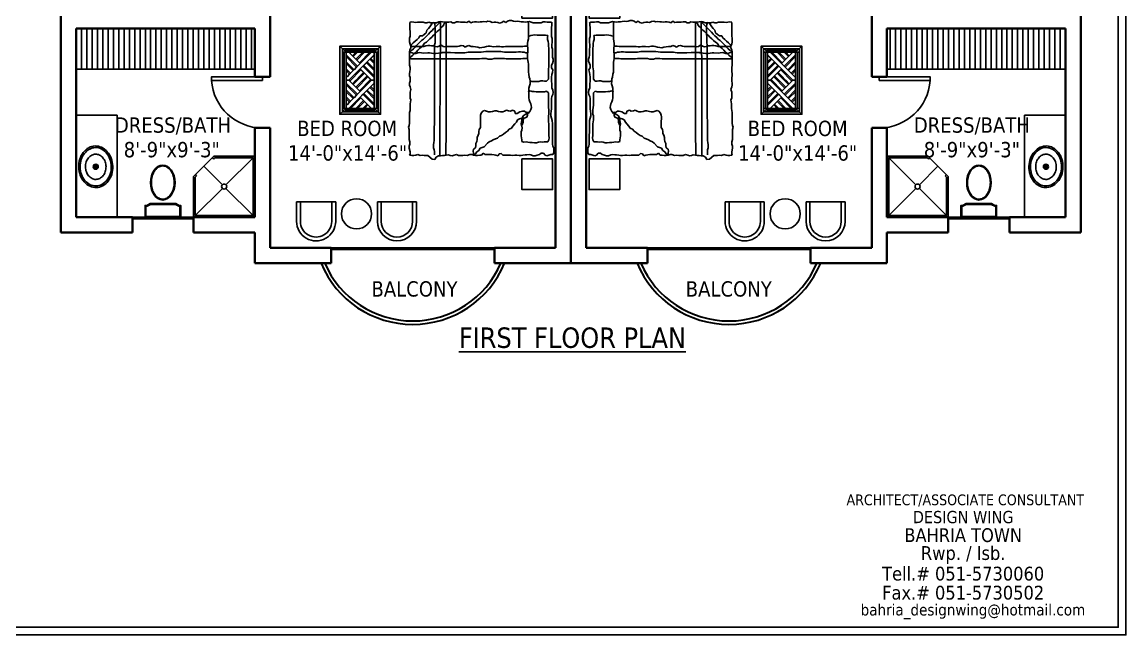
# Model space of a CAD drawing. Header units: inches. Extents: x -33 to 2609, y 38 to 945.
# Drawn here: x 1960 to 2609, y 38 to 398 of the extents above; entities that cross this region are included whole.
import ezdxf
from ezdxf.enums import TextEntityAlignment as Align

# ---------------------------------------------------------------- set-up
doc = ezdxf.new("R2010")
doc.units = ezdxf.units.IN
doc.header["$MEASUREMENT"] = 0
for name, color, linetype in [('D WIND', 12, 'Continuous'), ('FIXTU', 135, 'Continuous'), ('FURN', 11, 'Continuous'), ('FURN 2', 40, 'Continuous'), ('TEXT', 6, 'Continuous')]:
    doc.layers.add(name, color=color, linetype=linetype)
doc.layers.add('WALL 1', color=5, linetype='Continuous', lineweight=40)
doc.layers.add('WALL 2', color=200, linetype='Continuous', lineweight=30)
doc.styles.get("Standard").update_dxf_attribs({"font": 'TAHOMA.TTF'})

# ---------------------------------------------------------------- blocks, each defined once
blk = doc.blocks.new('TUB 1')
blk.add_lwpolyline([(0, 0), (36, 0), (36, 24), (24, 36), (0, 36)], close=True)
for points in [[(24.34, 34.24), (23.59, 35), (1, 35), (1, 1), (35, 1), (35, 23.59), (34.24, 24.34)], [(1, 35), (16.94, 19.06)], [(24.34, 34.24), (25.05, 34.95)], [(19.06, 19.06), (30, 30)], [(34.24, 24.34), (34.95, 25.05)], [(1, 1), (16.94, 16.94)], [(19.06, 16.94), (35, 1)]]:
    blk.add_lwpolyline(points)
blk.add_circle((18, 18), 1.5)
blk = doc.blocks.new('D-30')
at = {"layer": 'D WIND'}
blk.add_lwpolyline([(0, 0), (2, 0), (2, 30), (0, 30)], close=True, dxfattribs=at)
blk.add_arc((0, 0), 30, 0, 86.17745, dxfattribs=at)
blk = doc.blocks.new('WC')
for points in [[(-8, -7.5), (-7, -9.5), (-7, -10.5), (0, -10.5), (0, 10.5), (-7, 10.5), (-7, 9.5), (-8, 7.5)], [(-7.5, -7.38), (-6.5, -9.38), (-6.5, -10), (-0.5, -10), (-0.5, 10), (-6.5, 10), (-6.5, 9.38), (-7.5, 7.38)]]:
    blk.add_lwpolyline(points, close=True)
blk.add_ellipse((-20.4, -0.11), major_axis=(10.27, 0), ratio=0.702515)
blk.add_open_spline([(-10.63, -0.11), (-10.63, 0.48), (-10.74, 1.07), (-11.26, 2.39), (-11.76, 3.12), (-13.09, 4.41), (-13.93, 4.99), (-15.86, 5.89), (-16.95, 6.23), (-19.23, 6.61), (-20.42, 6.66), (-22.75, 6.46), (-23.89, 6.22), (-25.96, 5.47), (-26.9, 4.97), (-28.45, 3.78), (-29.06, 3.09), (-29.9, 1.64), (-30.13, 0.87), (-30.2, -0.67), (-30.04, -1.44), (-29.34, -2.92), (-28.79, -3.63), (-27.35, -4.88), (-26.47, -5.42), (-24.47, -6.26), (-23.36, -6.56), (-21.05, -6.86), (-19.86, -6.86), (-17.55, -6.58), (-16.43, -6.29), (-14.42, -5.47), (-13.53, -4.94), (-12.07, -3.7), (-11.51, -3), (-10.8, -1.56), (-10.63, -0.83), (-10.63, -0.11)], degree=3, knots=[0, 0, 0, 0, 0.271398, 0.271398, 0.626197, 0.626197, 0.980997, 0.980997, 1.335796, 1.335796, 1.690595, 1.690595, 2.045394, 2.045394, 2.400193, 2.400193, 2.754992, 2.754992, 3.109792, 3.109792, 3.464591, 3.464591, 3.81939, 3.81939, 4.174189, 4.174189, 4.528988, 4.528988, 4.883787, 4.883787, 5.238587, 5.238587, 5.593386, 5.593386, 5.948185, 5.948185, 6.283185, 6.283185, 6.283185, 6.283185])
blk = doc.blocks.new('WC7')
at = {"xscale": -1, "rotation": 270}
blk.add_blockref('WC', (-0.25, -0.5), dxfattribs=at)
blk = doc.blocks.new('A$C214E517B')
at = {"color": 241}
blk.add_blockref('WC7', (8.52, 28.25), dxfattribs=at)
blk = doc.blocks.new('QBED')
at = {"layer": 'FURN'}
for p, q in [((81.1, 84.41), (82.2, 84.68)), ((82.2, 84.68), (83.45, 84.41)), ((20.45, 83.99), (20.17, 82.74)), ((20.17, 82.74), (20.45, 81.64)), ((20.45, 81.64), (20.59, 80.53)), ((20.59, 80.53), (20.45, 79.42)), ((20.45, 79.42), (20.45, 76.1)), ((20.59, 83.99), (24.46, 83.99)), ((24.46, 83.99), (25.99, 83.85)), ((25.99, 83.85), (28.62, 83.85)), ((28.38, 76.6), (28.51, 78.02)), ((28.51, 78.02), (29.54, 78.68)), ((28.62, 83.85), (29.73, 84.13)), ((29.54, 78.68), (30.51, 79.75)), ((29.73, 84.13), (31.94, 84.13)), ((30.51, 79.75), (31.67, 80.82)), ((32.25, 78.11), (31.18, 77.04)), ((31.67, 80.82), (32.6, 81.93)), ((31.94, 84.13), (33.33, 83.85)), ((33.14, 79.13), (32.25, 78.11)), ((32.6, 81.93), (33.54, 82.95)), ((34.16, 79.97), (33.14, 79.13)), ((33.33, 83.85), (34.43, 83.44)), ((33.54, 82.95), (34.25, 83.48)), ((35.18, 80.77), (34.16, 79.97)), ((34.43, 83.44), (35.54, 83.44)), ((34.76, 83.55), (34.63, 82.48)), ((34.63, 82.48), (34.63, 75.82)), ((35, 77.13), (35.98, 78.19)), ((36.11, 81.88), (35.18, 80.77)), ((35.54, 83.44), (36.65, 83.99)), ((35.98, 78.19), (36.83, 79.22)), ((37.09, 82.9), (36.11, 81.88)), ((36.65, 83.99), (37.9, 84.13)), ((36.83, 79.22), (37.89, 80.11)), ((38.03, 83.97), (37.09, 82.9)), ((37.89, 80.11), (38.74, 81.17)), ((37.9, 84.13), (45.79, 84.13)), ((38.23, 83.68), (38.49, 82.62)), ((38.49, 79.28), (38.23, 78.22)), ((38.23, 78.22), (38.49, 77.15)), ((38.49, 82.62), (38.89, 81.55)), ((38.89, 80.48), (38.49, 79.28)), ((38.74, 81.17), (39.76, 82.28)), ((38.89, 81.55), (38.89, 80.48)), ((39.76, 82.28), (40.74, 83.3)), ((40.74, 83.3), (41.67, 84.06)), ((41.96, 83.28), (41.83, 83.82)), ((41.96, 43.03), (41.96, 83.28)), ((45.79, 84.13), (47.03, 83.85)), ((47.03, 83.85), (48.28, 83.85)), ((48.28, 83.85), (49.39, 83.99)), ((49.39, 83.99), (50.77, 84.13)), ((50.77, 84.13), (51.88, 84.13)), ((51.88, 84.13), (52.99, 83.85)), ((52.99, 83.85), (55.2, 83.85)), ((55.2, 83.85), (56.31, 84.13)), ((56.31, 84.13), (57.42, 84.13)), ((57.42, 84.13), (58.53, 83.85)), ((58.53, 83.85), (60.05, 83.44)), ((60.05, 83.44), (61.57, 83.85)), ((61.57, 83.85), (65.03, 83.85)), ((65.03, 83.85), (66.14, 83.44)), ((66.14, 83.44), (67.25, 83.58)), ((67.25, 83.58), (68.36, 83.71)), ((68.36, 83.71), (71.26, 83.71)), ((71.26, 83.71), (72.37, 83.85)), ((72.37, 83.85), (73.62, 84.13)), ((73.62, 84.13), (79.71, 84.13)), ((79.71, 84.13), (81.1, 84.41)), ((83.45, 84.41), (84.56, 84.41)), ((84.56, 84.41), (85.66, 84.27)), ((85.66, 84.27), (86.77, 84.27)), ((86.77, 84.27), (87.88, 84.41)), ((87.88, 84.41), (89.4, 84.27)), ((89.4, 84.27), (90.79, 83.99)), ((90.79, 83.99), (92.17, 83.99)), ((92.17, 83.99), (93.42, 84.41)), ((93.42, 84.41), (94.53, 84.41)), ((94.53, 84.41), (96.74, 83.85)), ((96.74, 83.85), (97.99, 83.85)), ((97.99, 83.85), (98.54, 84.13)), ((98.54, 80.53), (98.26, 79.28)), ((98.26, 79.28), (98.82, 77.9)), ((98.54, 84.13), (98.82, 82.74)), ((98.82, 81.64), (98.54, 80.53)), ((98.82, 82.74), (98.82, 81.64)), ((20.45, 76.1), (20.86, 74.99)), ((20.73, 73.89), (20.45, 72.78)), ((20.45, 72.78), (20.73, 71.67)), ((20.86, 74.99), (20.73, 73.89)), ((20.73, 71.67), (20.73, 68.21)), ((21, 70.78), (22.07, 71.49)), ((22.07, 71.49), (23.09, 72.15)), ((23.09, 72.15), (24.11, 73)), ((24.11, 73), (25.18, 73.97)), ((25.18, 73.97), (26.74, 74.42)), ((26.38, 71.93), (25.4, 70.91)), ((27.49, 72.95), (26.38, 71.93)), ((26.74, 74.42), (27.76, 75.53)), ((28.47, 73.97), (27.49, 72.95)), ((27.76, 75.53), (28.38, 76.6)), ((29.4, 75.04), (28.47, 73.97)), ((29.14, 71.09), (30.25, 72.11)), ((30.43, 75.97), (29.4, 75.04)), ((30.25, 72.11), (31.18, 73.17)), ((31.18, 77.04), (30.43, 75.97)), ((31.18, 73.17), (32.16, 74.24)), ((32.16, 74.24), (32.78, 75.26)), ((32.78, 75.26), (33.94, 76.06)), ((33.94, 76.06), (35, 77.13)), ((34.36, 74.62), (34.23, 73.29)), ((34.23, 73.29), (34.23, 72.22)), ((34.23, 72.22), (34.36, 71.15)), ((34.63, 75.82), (34.36, 74.62)), ((38.63, 75.82), (38.36, 73.42)), ((38.36, 73.42), (38.36, 72.35)), ((38.36, 72.35), (38.63, 71.29)), ((38.49, 77.15), (38.63, 75.82)), ((98.82, 77.9), (98.68, 76.79)), ((98.68, 76.79), (98.82, 75.55)), ((98.82, 75.55), (98.82, 73.33)), ((98.82, 73.33), (101.03, 70.84)), ((20.31, 66.97), (20.03, 65.86)), ((20.03, 65.86), (20.17, 64.75)), ((20.73, 68.21), (20.31, 66.97)), ((20.47, 65.93), (20.51, 66.38)), ((20.51, 66.07), (20.47, 65.93)), ((21.36, 67.13), (20.51, 66.07)), ((20.63, 65.96), (37.43, 65.96)), ((20.65, 69.71), (21, 70.78)), ((20.76, 69.55), (21.83, 69.29)), ((22.38, 68.07), (21.36, 67.13)), ((21.83, 69.29), (23.03, 69.02)), ((23.36, 69.09), (22.38, 68.07)), ((23.03, 69.02), (27.56, 69.02)), ((23.14, 64.91), (24.2, 65.84)), ((24.34, 70.11), (23.36, 69.09)), ((24.2, 65.84), (25.05, 66.87)), ((25.4, 70.91), (24.34, 70.11)), ((25.05, 66.87), (25.94, 67.93)), ((25.94, 67.93), (27, 69)), ((27, 69), (28.07, 70.11)), ((27.56, 69.02), (28.89, 69.15)), ((28.07, 70.11), (29.14, 71.09)), ((28.89, 69.15), (32.63, 69.15)), ((32.63, 69.15), (33.83, 69.42)), ((34.49, 66.75), (33.69, 65.69)), ((33.69, 65.69), (34.63, 64.36)), ((33.83, 69.42), (76.63, 69.42)), ((34.36, 71.15), (34.36, 70.09)), ((34.36, 70.09), (34.63, 69.02)), ((34.89, 67.82), (34.49, 66.75)), ((34.63, 69.02), (34.89, 67.82)), ((37.43, 65.96), (39.43, 66.09)), ((38.23, 65.16), (38.23, 59.96)), ((38.63, 67.15), (38.36, 66.09)), ((38.36, 66.09), (38.36, 65.02)), ((38.63, 71.29), (38.76, 69.95)), ((38.76, 68.62), (38.63, 67.15)), ((38.76, 69.95), (38.76, 68.62)), ((39.43, 66.09), (40.49, 66.22)), ((40.49, 66.22), (98.49, 66.35)), ((76.63, 69.42), (78.23, 69.55)), ((78.23, 69.55), (80.36, 69.55)), ((80.36, 69.55), (82.23, 69.69)), ((82.23, 69.69), (89.96, 69.69)), ((89.96, 69.69), (91.16, 69.82)), ((91.16, 69.82), (92.49, 69.95)), ((92.49, 69.95), (94.23, 69.95)), ((94.23, 69.95), (95.43, 69.69)), ((95.43, 69.69), (96.49, 69.55)), ((96.49, 69.55), (98.36, 69.55)), ((98.96, 66), (98.82, 64.75)), ((99.79, 68.49), (98.96, 67.1)), ((98.96, 67.1), (98.96, 66)), ((101.17, 69.32), (99.79, 68.49)), ((101.03, 70.84), (101.17, 69.32)), ((20.17, 64.75), (20.45, 63.37)), ((20.45, 61.01), (20.17, 59.91)), ((20.17, 59.91), (20.73, 58.8)), ((89.16, 62.62), (20.36, 62.62)), ((20.45, 63.37), (20.45, 61.01)), ((20.51, 62.6), (21, 63.8)), ((20.73, 58.8), (20.73, 57.69)), ((21, 63.8), (22.03, 63.89)), ((22.03, 63.89), (23.14, 64.91)), ((34.63, 64.36), (34.89, 63.29)), ((34.76, 61.96), (34.63, 60.89)), ((34.63, 60.89), (34.63, 55.96)), ((34.89, 63.29), (34.76, 61.96)), ((38.23, 59.96), (38.49, 57.56)), ((93.29, 62.76), (89.16, 62.62)), ((98.49, 62.76), (93.29, 62.76)), ((98.54, 62.54), (98.4, 61.29)), ((98.4, 61.29), (98.82, 60.18)), ((98.82, 63.64), (98.54, 62.54)), ((98.96, 59.08), (98.68, 57.97)), ((98.82, 64.75), (98.82, 63.64)), ((98.82, 60.18), (98.96, 59.08)), ((20.73, 57.69), (20.31, 56.59)), ((20.31, 56.59), (20.31, 55.34)), ((20.31, 55.34), (20.45, 54.23)), ((20.45, 54.23), (20.45, 51.46)), ((34.49, 54.89), (34.23, 53.83)), ((34.23, 53.83), (34.36, 52.49)), ((34.36, 52.49), (35.03, 51.43)), ((34.63, 55.96), (34.49, 54.89)), ((38.49, 57.56), (38.49, 51.69)), ((98.68, 57.97), (98.26, 56.59)), ((98.26, 56.59), (98.82, 55.34)), ((98.82, 52.85), (98.54, 51.6)), ((98.82, 55.34), (98.82, 52.85)), ((20.59, 50.36), (19.76, 49.25)), ((19.76, 49.25), (20.73, 48.14)), ((20.45, 47.04), (20.17, 45.93)), ((20.17, 45.93), (20.17, 44.82)), ((20.45, 51.46), (20.59, 50.36)), ((20.73, 48.14), (20.45, 47.04)), ((34.49, 50.36), (34.09, 49.29)), ((34.09, 49.29), (34.76, 47.96)), ((35.03, 51.43), (34.49, 50.36)), ((34.76, 47.96), (34.76, 46.63)), ((34.76, 46.63), (34.89, 45.3)), ((38.09, 45.96), (37.96, 44.63)), ((38.23, 50.63), (38.09, 49.56)), ((38.09, 49.56), (38.09, 45.96)), ((38.49, 51.69), (38.23, 50.63)), ((94.25, 45.37), (95.08, 46.48)), ((95.08, 46.48), (96.33, 46.76)), ((96.33, 46.76), (97.43, 46.48)), ((97.43, 46.48), (98.54, 46.62)), ((98.54, 46.62), (97.85, 45.37)), ((98.82, 50.22), (98.13, 48.7)), ((98.13, 48.7), (98.13, 47.59)), ((98.13, 47.59), (98.54, 46.48)), ((98.54, 51.6), (98.82, 50.22)), ((98.54, 46.48), (98.82, 45.24)), ((20.17, 39.15), (19.9, 38.04)), ((20.17, 41.5), (20.03, 40.39)), ((20.03, 40.39), (20.17, 39.15)), ((20.17, 44.82), (20.45, 43.71)), ((20.31, 42.61), (20.17, 41.5)), ((20.45, 43.71), (20.31, 42.61)), ((35.03, 40.23), (34.63, 38.9)), ((34.89, 45.3), (35.16, 43.96)), ((35.29, 41.56), (35.03, 40.23)), ((35.16, 43.96), (35.43, 42.76)), ((35.43, 42.76), (35.29, 41.56)), ((37.83, 40.63), (37.69, 39.3)), ((37.69, 39.3), (37.69, 30.5)), ((37.96, 41.96), (37.83, 40.63)), ((37.96, 44.63), (37.96, 41.96)), ((41.83, 41.56), (41.96, 43.03)), ((41.83, 39.03), (41.83, 41.56)), ((42.09, 37.83), (41.83, 39.03)), ((72.37, 39.98), (72.79, 41.08)), ((72.79, 38.87), (72.37, 39.98)), ((72.79, 41.08), (73.9, 41.91)), ((73.9, 41.91), (75, 42.33)), ((75, 42.33), (76.11, 42.47)), ((76.11, 42.47), (77.22, 42.47)), ((77.22, 42.47), (78.6, 42.33)), ((78.6, 42.33), (82.34, 42.33)), ((82.34, 42.33), (83.59, 43.16)), ((83.59, 43.16), (84.7, 43.44)), ((84.7, 43.44), (85.8, 43.44)), ((85.8, 43.44), (86.91, 43.85)), ((86.91, 43.85), (88.3, 44.27)), ((88.3, 44.27), (89.4, 44.27)), ((89.4, 44.27), (90.51, 44.54)), ((90.51, 44.54), (91.76, 45.1)), ((93.7, 40.25), (91.48, 38.32)), ((91.76, 45.1), (92.86, 45.1)), ((92.86, 45.1), (94.25, 45.37)), ((94.11, 41.36), (93.7, 40.25)), ((94.53, 42.61), (94.11, 41.36)), ((95.91, 43.3), (94.53, 42.61)), ((96.74, 44.54), (95.91, 43.3)), ((97.85, 45.37), (96.74, 44.54)), ((98.54, 41.78), (97.43, 40.81)), ((97.43, 40.81), (98.13, 39.56)), ((98.13, 39.56), (98.26, 38.32)), ((98.68, 42.88), (98.54, 41.78)), ((98.82, 44.13), (98.68, 42.88)), ((98.82, 45.24), (98.82, 44.13)), ((19.9, 38.04), (20.03, 36.65)), ((20.03, 36.65), (20.59, 35.55)), ((20.59, 35.55), (20.45, 34.44)), ((20.45, 34.44), (20.45, 33.33)), ((20.45, 33.33), (20.59, 32.23)), ((34.63, 38.9), (34.49, 37.83)), ((34.49, 37.83), (34.49, 36.77)), ((34.49, 36.77), (34.63, 35.7)), ((34.63, 35.7), (34.89, 34.63)), ((34.76, 33.17), (34.63, 32.1)), ((34.89, 34.63), (34.76, 33.17)), ((41.69, 34.37), (42.09, 35.7)), ((41.69, 29.57), (41.69, 34.37)), ((42.09, 35.7), (42.09, 37.83)), ((72.51, 34.02), (72.93, 35.41)), ((72.51, 32.92), (72.51, 34.02)), ((72.93, 31.81), (72.51, 32.92)), ((73.2, 37.62), (72.79, 38.87)), ((72.93, 35.41), (73.2, 36.52)), ((73.2, 36.52), (73.2, 37.62)), ((88.99, 33.61), (88.57, 32.36)), ((89.68, 34.86), (88.99, 33.61)), ((90.23, 35.96), (89.68, 34.86)), ((90.79, 37.21), (90.23, 35.96)), ((91.48, 38.32), (90.79, 37.21)), ((98.26, 38.32), (98.26, 35.69)), ((98.26, 35.69), (98.4, 34.44)), ((98.4, 34.44), (98.54, 33.33)), ((98.54, 33.33), (98.96, 32.09)), ((19.9, 26.41), (19.34, 25.3)), ((20.59, 29.87), (19.9, 28.77)), ((19.9, 28.77), (20.59, 27.52)), ((20.59, 27.52), (19.9, 26.41)), ((20.59, 32.23), (21, 31.12)), ((21, 31.12), (20.59, 29.87)), ((34.63, 32.1), (34.76, 31.03)), ((34.76, 27.7), (34.63, 26.5)), ((34.63, 26.5), (34.63, 17.57)), ((34.76, 31.03), (34.89, 29.97)), ((34.89, 28.9), (34.76, 27.7)), ((34.89, 29.97), (34.89, 28.9)), ((37.69, 30.5), (37.83, 29.44)), ((37.83, 29.44), (37.96, 28.37)), ((37.96, 28.37), (37.96, 27.3)), ((37.96, 27.3), (38.09, 26.1)), ((38.09, 26.1), (38.09, 23.44)), ((41.83, 28.37), (41.69, 29.57)), ((41.96, 27.3), (41.83, 28.37)), ((41.96, 18.64), (41.96, 27.3)), ((72.23, 27.1), (72.65, 28.21)), ((72.51, 26), (72.23, 27.1)), ((72.65, 24.75), (72.51, 26)), ((72.65, 28.21), (73.06, 29.32)), ((73.06, 30.56), (72.93, 31.81)), ((73.06, 29.32), (73.06, 30.56)), ((84.56, 26.55), (83.31, 25.44)), ((85.25, 27.66), (84.56, 26.55)), ((86.22, 28.9), (85.25, 27.66)), ((87.05, 30.01), (86.22, 28.9)), ((87.46, 31.26), (87.05, 30.01)), ((88.57, 32.36), (87.46, 31.26)), ((97.85, 31.39), (97.71, 30.29)), ((97.71, 30.29), (98.54, 29.18)), ((98.96, 32.09), (97.85, 31.39)), ((98.54, 29.18), (98.54, 24.75)), ((19.34, 25.3), (19.48, 24.2)), ((19.48, 24.2), (19.9, 22.95)), ((19.9, 22.95), (20.03, 21.71)), ((20.03, 21.71), (19.9, 20.6)), ((19.9, 20.6), (20.03, 19.49)), ((20.03, 19.49), (20.17, 18.38)), ((37.96, 21.31), (37.83, 20.11)), ((37.83, 20.11), (37.83, 18.91)), ((38.09, 23.44), (37.96, 22.37)), ((37.96, 22.37), (37.96, 21.31)), ((72.23, 23.64), (72.65, 24.75)), ((72.65, 22.26), (72.23, 23.64)), ((74.03, 21.98), (72.65, 22.26)), ((73.2, 19.21), (74.17, 20.88)), ((74.17, 20.88), (74.03, 21.98)), ((77.91, 20.6), (77.22, 19.35)), ((79.16, 21.29), (77.91, 20.6)), ((80.26, 22.26), (79.16, 21.29)), ((81.65, 23.37), (80.26, 22.26)), ((82.76, 24.2), (81.65, 23.37)), ((83.31, 25.44), (82.76, 24.2)), ((98.54, 24.75), (98.82, 23.51)), ((98.68, 22.26), (98.54, 21.01)), ((98.54, 21.01), (98.82, 19.63)), ((98.82, 23.51), (98.68, 22.26)), ((98.82, 19.63), (98.82, 18.52)), ((20.31, 14.92), (20.03, 13.82)), ((20.03, 13.82), (20.45, 12.57)), ((20.17, 18.38), (20.17, 17.14)), ((20.17, 17.14), (20.45, 16.03)), ((20.45, 16.03), (20.31, 14.92)), ((20.31, 14.37), (21.42, 14.23)), ((21.42, 14.23), (30.28, 14.23)), ((28.62, 13.82), (28.2, 14.37)), ((28.34, 12.71), (28.62, 13.82)), ((30.28, 14.23), (31.66, 14.51)), ((31.66, 14.51), (32.91, 14.79)), ((32.91, 14.79), (34.43, 14.65)), ((34.43, 14.65), (35.54, 14.51)), ((34.63, 17.57), (34.49, 16.51)), ((34.49, 16.51), (34.49, 14.37)), ((34.49, 14.37), (34.49, 14.64)), ((35.54, 14.51), (38.03, 14.51)), ((37.83, 18.91), (37.96, 17.84)), ((37.96, 17.84), (38.09, 16.77)), ((38.03, 14.51), (39.28, 14.65)), ((38.09, 16.77), (38.36, 15.71)), ((38.36, 15.71), (38.36, 14.64)), ((39.28, 14.65), (41.77, 14.65)), ((41.69, 17.57), (41.96, 18.64)), ((41.69, 15.17), (41.69, 17.57)), ((41.77, 14.65), (42.88, 14.51)), ((42.88, 14.51), (43.99, 14.37)), ((43.99, 14.37), (45.1, 14.23)), ((45.1, 14.23), (49.8, 14.23)), ((49.8, 14.23), (51.05, 13.96)), ((51.05, 13.96), (52.71, 13.68)), ((52.71, 13.68), (53.82, 13.4)), ((53.82, 13.4), (55.2, 13.26)), ((54.93, 13.4), (55.34, 12.16)), ((55.2, 13.26), (56.73, 13.12)), ((56.73, 13.12), (57.83, 13.54)), ((57.83, 13.54), (59.22, 13.96)), ((59.22, 13.96), (64.9, 13.96)), ((60.88, 13.12), (61.43, 14.23)), ((61.16, 12.02), (60.88, 13.12)), ((61.43, 14.23), (61.16, 14.09)), ((64.9, 13.96), (66.14, 13.68)), ((66.14, 13.68), (67.25, 13.4)), ((67.25, 13.4), (68.36, 12.71)), ((71.68, 12.71), (72.93, 13.4)), ((72.65, 17.69), (73.2, 19.21)), ((72.65, 16.58), (72.65, 17.69)), ((73.62, 15.48), (72.65, 16.58)), ((72.93, 13.4), (74.03, 14.37)), ((74.17, 15.06), (73.06, 14.65)), ((73.06, 14.65), (75, 14.65)), ((74.03, 14.37), (73.62, 15.48)), ((74.73, 16.17), (74.17, 15.06)), ((75.56, 17.28), (74.73, 16.17)), ((75, 14.65), (76.25, 15.2)), ((76.94, 17.83), (75.56, 17.28)), ((76.25, 15.2), (76.94, 16.72)), ((76.66, 16.72), (77.91, 17.28)), ((76.94, 16.72), (76.66, 16.72)), ((76.8, 18.11), (78.05, 18.11)), ((76.94, 18.11), (76.8, 17.83)), ((77.22, 19.35), (76.94, 18.11)), ((78.6, 17.97), (77.91, 18.11)), ((77.91, 17.28), (79.16, 17.28)), ((78.05, 18.11), (79.16, 18.25)), ((79.71, 17.97), (78.6, 17.97)), ((79.16, 18.25), (80.26, 18.38)), ((79.16, 17.28), (80.82, 17.83)), ((80.82, 17.83), (79.71, 17.97)), ((80.26, 18.38), (81.51, 18.11)), ((81.51, 18.11), (82.62, 17.97)), ((82.62, 17.97), (83.86, 18.11)), ((83.86, 18.11), (84.97, 18.38)), ((84.97, 18.38), (87.33, 18.38)), ((87.33, 18.38), (88.43, 18.25)), ((88.43, 18.25), (89.54, 18.11)), ((89.54, 18.11), (90.65, 18.11)), ((90.65, 18.11), (90.93, 16.86)), ((90.93, 16.86), (90.79, 15.62)), ((90.79, 15.62), (91.06, 14.51)), ((91.06, 14.51), (91.2, 13.4)), ((91.2, 13.4), (91.2, 12.02)), ((98.4, 15.06), (98.13, 13.82)), ((98.13, 13.82), (98.4, 12.71)), ((98.54, 17.42), (98.4, 16.17)), ((98.4, 16.17), (98.4, 15.06)), ((98.82, 18.52), (98.54, 17.42)), ((20.73, 6.62), (20.17, 5.51)), ((20.45, 12.57), (20.73, 11.33)), ((20.73, 11.33), (20.73, 6.62)), ((27.93, 10.49), (28.06, 11.6)), ((28.06, 9.11), (27.93, 10.49)), ((28.06, 11.6), (28.34, 12.71)), ((28.06, 4.13), (28.06, 9.11)), ((55.34, 8), (54.93, 6.9)), ((54.93, 6.9), (54.93, 5.79)), ((55.34, 12.16), (55.34, 8)), ((61.16, 10.91), (61.16, 12.02)), ((61.3, 9.66), (61.16, 10.91)), ((61.43, 8.42), (61.3, 9.66)), ((61.43, 5.79), (61.43, 8.42)), ((68.36, 12.71), (69.46, 12.57)), ((69.46, 12.57), (70.57, 12.29)), ((70.57, 12.29), (71.68, 12.71)), ((91.06, 8.28), (90.79, 7.17)), ((90.79, 7.17), (91.06, 6.07)), ((91.34, 9.39), (91.06, 8.28)), ((91.2, 12.02), (91.34, 10.63)), ((91.34, 10.63), (91.34, 9.39)), ((98.26, 7.73), (97.43, 6.62)), ((97.43, 6.62), (97.43, 5.37)), ((98.68, 9.11), (98.26, 7.73)), ((98.4, 12.71), (98.96, 11.46)), ((98.96, 10.22), (98.68, 9.11)), ((98.96, 11.46), (98.96, 10.22)), ((20.17, 5.51), (20.17, 4.4)), ((20.17, 4.4), (20.45, 3.16)), ((20.45, 3.16), (20.45, 0.94)), ((20.45, 0.94), (21, -0.02)), ((22.25, 0.39), (20.73, 0.39)), ((23.5, 0.53), (22.25, 0.39)), ((26.13, 0.53), (23.5, 0.53)), ((27.37, 0.67), (26.13, 0.53)), ((28.76, 0.53), (27.37, 0.67)), ((28.2, 2.74), (28.06, 4.13)), ((29.31, 2.88), (28.2, 2.74)), ((30, 0.25), (28.76, 0.53)), ((30.56, 2.88), (29.31, 2.88)), ((32.22, 0.25), (30, 0.25)), ((31.8, 2.61), (30.56, 2.88)), ((32.91, 2.33), (31.8, 2.61)), ((33.74, 0.39), (32.22, 0.25)), ((34.3, 2.33), (32.91, 2.33)), ((35.13, 0.39), (33.74, 0.39)), ((35.82, 2.19), (34.3, 2.33)), ((36.37, 0.11), (35.13, 0.39)), ((46.62, 2.19), (35.82, 2.19)), ((39.83, 0.11), (36.37, 0.11)), ((40.94, -0.02), (39.83, 0.11)), ((44.68, 0.11), (43.3, -0.3)), ((45.79, 0.53), (44.68, 0.11)), ((47.31, 0.53), (45.79, 0.53)), ((47.86, 2.33), (46.62, 2.19)), ((48.42, -0.16), (47.31, 0.53)), ((49.11, 2.47), (47.86, 2.33)), ((49.94, 0.11), (48.42, -0.16)), ((53.96, 2.47), (49.11, 2.47)), ((51.19, 0.39), (49.94, 0.11)), ((52.71, 0.67), (51.19, 0.39)), ((53.96, 0.53), (52.71, 0.67)), ((55.2, 3.57), (53.96, 2.47)), ((55.06, 0.53), (53.96, 0.53)), ((54.93, 5.79), (55.06, 4.68)), ((55.06, 4.68), (55.2, 3.57)), ((56.59, 0.39), (55.06, 0.53)), ((59.08, 0.39), (56.59, 0.39)), ((60.46, -0.16), (59.08, 0.39)), ((61.02, 3.57), (61.3, 4.68)), ((61.99, 2.47), (61.02, 3.57)), ((61.3, 4.68), (61.43, 5.79)), ((69.19, 2.47), (61.99, 2.47)), ((64.06, 0.39), (62.96, -0.16)), ((65.31, 0.67), (64.06, 0.39)), ((71.26, 0.67), (65.31, 0.67)), ((70.57, 2.33), (69.19, 2.47)), ((71.96, 2.19), (70.57, 2.33)), ((72.93, 0.81), (71.26, 0.67)), ((74.45, 2.19), (71.96, 2.19)), ((74.17, 0.94), (72.93, 0.81)), ((75.42, 0.94), (74.17, 0.94)), ((75.56, 2.47), (74.45, 2.19)), ((76.94, 0.53), (75.42, 0.94)), ((77.91, 2.47), (75.56, 2.47)), ((78.19, 0.25), (76.94, 0.53)), ((79.02, 2.33), (77.91, 2.47)), ((80.26, 0.11), (78.19, 0.25)), ((80.26, 2.19), (79.02, 2.33)), ((87.05, 2.19), (80.26, 2.19)), ((85.39, 0.11), (80.26, 0.11)), ((86.5, -0.02), (85.39, 0.11)), ((88.43, 2.05), (87.05, 2.19)), ((89.54, 2.19), (88.43, 2.05)), ((90.79, 2.74), (89.54, 2.19)), ((91.06, 6.07), (90.79, 4.96)), ((90.79, 4.96), (90.79, 2.74)), ((97.43, 5.37), (98.68, 4.4)), ((98.54, 2.19), (98.26, 1.08)), ((98.26, 1.08), (98.26, -0.16)), ((98.96, 3.3), (98.54, 2.19)), ((98.68, 4.4), (98.96, 3.3)), ((42.19, -0.3), (40.94, -0.02)), ((43.3, -0.3), (42.19, -0.3)), ((61.85, -0.44), (60.46, -0.16)), ((62.96, -0.16), (61.85, -0.44)), ((92.17, -0.02), (86.5, -0.02)), ((93.28, -0.16), (92.17, -0.02)), ((94.53, -0.72), (93.28, -0.16)), ((97.16, -0.72), (94.53, -0.72)), ((98.26, -0.16), (97.16, -0.72))]:
    blk.add_line(p, q, dxfattribs=at)
for points in [[(18, 18), (18, 0), (0, 0), (0, 18)], [(100.82, 18), (100.82, 0), (118.82, 0), (118.82, 18)]]:
    blk.add_lwpolyline(points, close=True, dxfattribs=at)
blk = doc.blocks.new('CHAIR3')
at = {"color": 0}
for p, q in [((15, 15), (0, 15)), ((0, 15), (0, -15)), ((15, 12), (0, 12)), ((0, -12), (15, -12)), ((0, -15), (15, -15))]:
    blk.add_line(p, q, dxfattribs=at)
for radius in [15, 12]:
    blk.add_arc((15, 0), radius, 270, 90, dxfattribs=at)
blk = doc.blocks.new('TABLE-1')
at = {"layer": 'FURN'}
for p, q in [((25.73, 7.86), (-14.27, 7.86)), ((-14.27, 7.86), (-14.27, -16.14)), ((25.73, -16.14), (25.73, 7.86)), ((-12.77, 6.36, -15.5), (-12.77, 4.36, -15.5)), ((-10.77, 6.36, -15.5), (-12.77, 6.36, -15.5)), ((-12.77, 4.36, -15.5), (-10.77, 4.36, -15.5)), ((-12.77, -12.64, -2), (-12.77, 4.36, -2)), ((-12.77, 4.36, -2), (-11.77, 4.36, -2)), ((-11.77, 4.36, -2), (-11.77, -12.64, -2)), ((-10.77, 4.36, -15.5), (-10.77, 6.36, -15.5)), ((22.23, 6.36, -2), (-10.77, 6.36, -2)), ((-10.77, 6.36, -2), (-10.77, 5.36, -2)), ((-10.77, 5.36, -2), (22.23, 5.36, -2)), ((4.13, 4.11, 1), (-10.77, -10.8, 1)), ((-10.77, -12.39, 1), (-10.77, 4.11, 1)), ((-10.77, 4.11, 1), (22.23, 4.11, 1)), ((-10.77, 2.52, 1), (-10.77, 4.11, 1)), ((-10.77, 4.11, 1), (-9.18, 4.11, 1)), ((-4.12, -4.14, 1), (-10.77, 2.52, 1)), ((-10.28, 1.99, 1), (-10.77, 1.51, 1)), ((-10.77, -1.59, 1), (-8.73, 0.44, 1)), ((-8.73, 0.44, 1), (-10.28, 1.99, 1)), ((-9.18, 4.11, 1), (-2.52, -2.55, 1)), ((-9.18, -12.39, 1), (5.73, 2.52, 1)), ((-8.19, 4.11, 1), (-2.06, -2.06, 1)), ((-0.51, -0.51, 1), (-5.08, 4.11, 1)), ((-4.08, 4.11, 1), (0, 0, 1)), ((1.55, 1.55, 1), (-0.97, 4.11, 1)), ((6.2, 2, 1), (-0.44, -4.61, 1)), ((0, 0, 1), (1.55, 1.55, 1)), ((0.03, 4.11, 1), (2.06, 2.06, 1)), ((1.11, -6.16, 1), (7.76, 0.41, 1)), ((2.06, 2.06, 1), (3.61, 3.61, 1)), ((3.61, 3.61, 1), (3.13, 4.11, 1)), ((5.73, 4.11, 1), (4.13, 4.11, 1)), ((20.63, 4.11, 1), (5.73, -10.8, 1)), ((5.73, 2.52, 1), (5.73, 4.11, 1)), ((5.73, 2.52, 1), (5.73, 4.11, 1)), ((5.73, 4.11, 1), (7.32, 4.11, 1)), ((12.38, -4.14, 1), (5.73, 2.52, 1)), ((7.76, 0.41, 1), (6.2, 2, 1)), ((7.32, 4.11, 1), (13.98, -2.55, 1)), ((7.32, -12.39, 1), (22.23, 2.52, 1)), ((8.31, 4.11, 1), (14.44, -2.06, 1)), ((15.99, -0.51, 1), (11.42, 4.11, 1)), ((12.42, 4.11, 1), (16.5, 0, 1)), ((18.05, 1.55, 1), (15.53, 4.11, 1)), ((22.23, 1.52, 1), (16.06, -4.61, 1)), ((16.5, 0, 1), (18.05, 1.55, 1)), ((16.53, 4.11, 1), (18.56, 2.06, 1)), ((18.56, 2.06, 1), (20.11, 3.61, 1)), ((20.11, 3.61, 1), (19.63, 4.11, 1)), ((22.23, 4.11, 1), (20.63, 4.11, 1)), ((22.23, 4.36, -15.5), (22.23, 6.36, -15.5)), ((22.23, 6.36, -15.5), (24.23, 6.36, -15.5)), ((22.23, 5.36, -2), (22.23, 6.36, -2)), ((24.23, 4.36, -15.5), (22.23, 4.36, -15.5)), ((22.23, 4.11, 1), (22.23, -12.39, 1)), ((22.23, 2.52, 1), (22.23, 4.11, 1)), ((23.23, 4.36, -2), (23.23, -12.64, -2)), ((24.23, 4.36, -2), (23.23, 4.36, -2)), ((24.23, 6.36, -15.5), (24.23, 4.36, -15.5)), ((24.23, -12.64, -2), (24.23, 4.36, -2)), ((-8.22, -0.07, 1), (-10.77, -2.59, 1)), ((-10.77, -5.7, 1), (-6.67, -1.62, 1)), ((-6.16, -2.13, 1), (-10.77, -6.69, 1)), ((-10.77, -9.81, 1), (-4.61, -3.68, 1)), ((-6.67, -1.62, 1), (-8.22, -0.07, 1)), ((-4.61, -3.68, 1), (-6.16, -2.13, 1)), ((-2.96, -6.24, 1), (-4.54, -7.79, 1)), ((3.13, -12.39, 1), (-2.96, -6.24, 1)), ((4.13, -12.39, 1), (-2.52, -5.73, 1)), ((-2.06, -2.06, 1), (-0.51, -0.51, 1)), ((-0.93, -4.14, 1), (5.73, -10.8, 1)), ((-0.44, -4.61, 1), (1.11, -6.16, 1)), ((8.27, -0.06, 1), (1.62, -6.67, 1)), ((3.17, -8.22, 1), (9.82, -1.65, 1)), ((10.33, -2.12, 1), (3.68, -8.73, 1)), ((5.23, -10.28, 1), (11.88, -3.71, 1)), ((9.82, -1.65, 1), (8.27, -0.06, 1)), ((11.88, -3.71, 1), (10.33, -2.12, 1)), ((13.54, -6.24, 1), (11.96, -7.79, 1)), ((19.63, -12.39, 1), (13.54, -6.24, 1)), ((20.63, -12.39, 1), (13.98, -5.73, 1)), ((14.44, -2.06, 1), (15.99, -0.51, 1)), ((15.57, -4.14, 1), (22.23, -10.8, 1)), ((16.06, -4.61, 1), (17.61, -6.16, 1)), ((17.61, -6.16, 1), (22.23, -1.59, 1)), ((22.23, -2.59, 1), (18.12, -6.67, 1)), ((19.67, -8.22, 1), (22.23, -5.69, 1)), ((-12.77, -14.64, -15.5), (-12.77, -12.64, -15.5)), ((-12.77, -12.64, -15.5), (-10.77, -12.64, -15.5)), ((-11.77, -12.64, -2), (-12.77, -12.64, -2)), ((-10.77, -10.8, 1), (-10.77, -12.39, 1)), ((22.23, -12.39, 1), (-10.77, -12.39, 1)), ((-10.77, -12.39, 1), (-9.18, -12.39, 1)), ((-10.77, -12.64, -15.5), (-10.77, -14.64, -15.5)), ((-7.08, -10.36, 1), (-8.67, -11.91, 1)), ((-8.67, -11.91, 1), (-8.19, -12.39, 1)), ((-5.08, -12.39, 1), (-7.08, -10.36, 1)), ((-5.02, -8.3, 1), (-6.61, -9.85, 1)), ((-6.61, -9.85, 1), (-4.08, -12.39, 1)), ((-0.97, -12.39, 1), (-5.02, -8.3, 1)), ((-4.54, -7.79, 1), (0.03, -12.39, 1)), ((1.62, -6.67, 1), (3.17, -8.22, 1)), ((5.73, -6.7, 1), (3.68, -8.73, 1)), ((3.68, -8.73, 1), (5.23, -10.28, 1)), ((3.68, -8.73, 1), (5.23, -10.28, 1)), ((5.73, -12.39, 1), (4.13, -12.39, 1)), ((5.23, -10.28, 1), (5.73, -9.79, 1)), ((5.73, -10.8, 1), (5.73, -12.39, 1)), ((5.73, -10.8, 1), (5.73, -12.39, 1)), ((5.73, -12.39, 1), (7.32, -12.39, 1)), ((11.48, -8.3, 1), (9.89, -9.85, 1)), ((9.89, -9.85, 1), (12.42, -12.39, 1)), ((15.53, -12.39, 1), (11.48, -8.3, 1)), ((11.96, -7.79, 1), (16.53, -12.39, 1)), ((18.12, -6.67, 1), (19.67, -8.22, 1)), ((22.23, -6.7, 1), (20.18, -8.73, 1)), ((20.18, -8.73, 1), (21.73, -10.28, 1)), ((22.23, -12.39, 1), (20.63, -12.39, 1)), ((21.73, -10.28, 1), (22.23, -9.79, 1)), ((22.23, -10.8, 1), (22.23, -12.39, 1)), ((24.23, -12.64, -15.5), (22.23, -12.64, -15.5)), ((22.23, -12.64, -15.5), (22.23, -14.64, -15.5)), ((23.23, -12.64, -2), (24.23, -12.64, -2)), ((24.23, -14.64, -15.5), (24.23, -12.64, -15.5)), ((-14.27, -16.14), (25.73, -16.14)), ((-10.77, -14.64, -15.5), (-12.77, -14.64, -15.5)), ((-10.77, -13.64, -2), (22.23, -13.64, -2)), ((-10.77, -14.64, -2), (-10.77, -13.64, -2)), ((22.23, -14.64, -2), (-10.77, -14.64, -2)), ((22.23, -13.64, -2), (22.23, -14.64, -2)), ((22.23, -14.64, -15.5), (24.23, -14.64, -15.5))]:
    blk.add_line(p, q, dxfattribs=at)
for points in [[(25.73, 7.86, 1), (-14.27, 7.86, 1), (-10.77, 4.11, 1), (22.23, 4.11, 1)], [(25.73, 7.86, 1), (25.73, 7.86), (-14.27, 7.86), (-14.27, 7.86, 1)], [(-10.77, 4.11, 1), (-14.27, 7.86, 1), (-14.27, -16.14, 1), (-10.77, -12.39, 1)], [(-14.27, 7.86, 1), (-14.27, 7.86), (-14.27, -16.14), (-14.27, -16.14, 1)], [(22.23, 4.11, 1), (25.73, 7.86, 1), (25.73, -16.14, 1), (22.23, -12.39, 1)], [(25.73, -16.14, 1), (25.73, -16.14), (25.73, 7.86), (25.73, 7.86, 1)], [(-10.77, 4.11, 1), (-10.77, 4.11), (-10.77, -12.39), (-10.77, -12.39, 1)], [(-10.77, 1.51, 1), (-10.28, 1.99, 1), (-8.73, 0.44, 1), (-10.77, -1.59, 1)], [(-10.28, 1.99, 1), (-10.77, 1.51, 1), (-10.77, 1.51), (-10.28, 1.99)], [(-8.73, 0.44, 1), (-10.77, -1.59, 1), (-10.77, -1.59), (-8.73, 0.44)], [(-0.51, -0.51, 1), (-5.08, 4.11, 1), (-8.19, 4.11, 1), (-2.06, -2.06, 1)], [(1.55, 1.55, 1), (-0.97, 4.11, 1), (-4.08, 4.11, 1), (0, 0, 1)], [(7.76, 0.41, 1), (1.11, -6.16, 1), (-0.44, -4.61, 1), (6.2, 2, 1)], [(3.13, 4.11, 1), (3.61, 3.61, 1), (2.06, 2.06, 1), (0.03, 4.11, 1)], [(15.99, -0.51, 1), (11.42, 4.11, 1), (8.31, 4.11, 1), (14.44, -2.06, 1)], [(18.05, 1.55, 1), (15.53, 4.11, 1), (12.42, 4.11, 1), (16.5, 0, 1)], [(22.23, -1.59, 1), (17.61, -6.16, 1), (16.06, -4.61, 1), (22.23, 1.52, 1)], [(19.63, 4.11, 1), (20.11, 3.61, 1), (18.56, 2.06, 1), (16.53, 4.11, 1)], [(-8.22, -0.07, 1), (-10.77, -2.59, 1), (-10.77, -2.59), (-8.22, -0.07)], [(-10.77, -2.59, 1), (-8.22, -0.07, 1), (-6.67, -1.62, 1), (-10.77, -5.7, 1)], [(-6.16, -2.13, 1), (-10.77, -6.69, 1), (-10.77, -6.69), (-6.16, -2.13)], [(-10.77, -6.69, 1), (-6.16, -2.13, 1), (-4.61, -3.68, 1), (-10.77, -9.81, 1)], [(-4.61, -3.68), (-10.77, -9.81), (-10.77, -9.81, 1), (-4.61, -3.68, 1)], [(-10.77, -10.8), (-4.12, -4.14), (-4.12, -4.14, 1), (-10.77, -10.8, 1)], [(3.13, -12.39, 1), (-2.96, -6.24, 1), (-4.54, -7.79, 1), (0.03, -12.39, 1)], [(9.82, -1.65, 1), (3.17, -8.22, 1), (1.62, -6.67, 1), (8.27, -0.06, 1)], [(11.88, -3.71, 1), (5.23, -10.28, 1), (3.68, -8.73, 1), (10.33, -2.12, 1)], [(19.63, -12.39, 1), (13.54, -6.24, 1), (11.96, -7.79, 1), (16.53, -12.39, 1)], [(22.23, -5.69, 1), (19.67, -8.22, 1), (18.12, -6.67, 1), (22.23, -2.59, 1)], [(22.23, -12.39, 1), (-10.77, -12.39, 1), (-14.27, -16.14, 1), (25.73, -16.14, 1)], [(-5.08, -12.39, 1), (-7.08, -10.36, 1), (-8.67, -11.91, 1), (-8.19, -12.39, 1)], [(-0.97, -12.39, 1), (-5.02, -8.3, 1), (-6.61, -9.85, 1), (-4.08, -12.39, 1)], [(11.42, -12.39, 1), (9.42, -10.36, 1), (7.83, -11.91, 1), (8.31, -12.39, 1)], [(15.53, -12.39, 1), (11.48, -8.3, 1), (9.89, -9.85, 1), (12.42, -12.39, 1)], [(22.23, -9.79, 1), (21.73, -10.28, 1), (20.18, -8.73, 1), (22.23, -6.7, 1)], [(-14.27, -16.14, 1), (-14.27, -16.14), (25.73, -16.14), (25.73, -16.14, 1)]]:
    blk.add_3dface(points, dxfattribs=at)
for points, invisible_edges in [([(-9.18, 4.11, 1), (-10.77, 2.52, 1), (-4.12, -4.14, 1), (-2.52, -2.55, 1)], 1), ([(5.73, 2.52, 1), (4.13, 4.11, 1), (-10.77, -10.8, 1), (-9.18, -12.39, 1)], 5), ([(-9.18, 4.11, 1), (-10.77, 2.52, 1), (-10.77, 4.11, 1)], 1), ([(5.73, 2.52, 1), (4.13, 4.11, 1), (5.73, 4.11, 1)], 1), ([(22.23, 2.52, 1), (20.63, 4.11, 1), (5.73, -10.8, 1), (7.32, -12.39, 1)], 5), ([(7.32, 4.11, 1), (5.73, 2.52, 1), (12.38, -4.14, 1), (13.98, -2.55, 1)], 1), ([(7.32, 4.11, 1), (5.73, 2.52, 1), (5.73, 4.11, 1)], 1), ([(22.23, 2.52, 1), (20.63, 4.11, 1), (22.23, 4.11, 1)], 1), ([(5.73, -10.8, 1), (4.13, -12.39, 1), (-2.52, -5.73, 1), (-0.93, -4.14, 1)], 1), ([(22.23, -10.8, 1), (20.63, -12.39, 1), (13.98, -5.73, 1), (15.57, -4.14, 1)], 1), ([(-9.18, -12.39, 1), (-10.77, -10.8, 1), (-10.77, -12.39, 1)], 1), ([(4.13, -12.39, 1), (5.73, -10.8, 1), (5.73, -12.39, 1)], 1), ([(7.32, -12.39, 1), (5.73, -10.8, 1), (5.73, -12.39, 1)], 1), ([(20.63, -12.39, 1), (22.23, -10.8, 1), (22.23, -12.39, 1)], 1)]:
    blk.add_3dface(points, dxfattribs=dict(at, invisible_edges=invisible_edges))
blk = doc.blocks.new('Sink - Oval top')
for p, q in [((-1, 0), (1, 0)), ((0, 1), (0, -1))]:
    blk.add_line(p, q)
at = {"linetype": 'Continuous'}
for points in [[(-12.23, 0.39, 0.117634), (-11.46, -3.36, 0.104469), (-8.88, -6.8, 0.090016), (-5.08, -9.07, 0.08192), (-0.32, -10.02, 0.08192), (4.49, -9.38, 0.090016), (8.42, -7.36, 0.104469), (11.22, -4.09, 0.117634), (12.23, -0.39, 0.117634), (11.46, 3.36, 0.104469), (8.88, 6.8, 0.090016), (5.08, 9.07, 0.08192), (0.32, 10.02, 0.08192), (-4.49, 9.38, 0.090016), (-8.42, 7.36, 0.104469), (-11.22, 4.09, 0.117634)], [(-11.29, 0.16, 0.118622), (-10.52, -3.25, 0.104678), (-8.07, -6.36, 0.089562), (-4.54, -8.37, 0.081185), (-0.13, -9.15, 0.081185), (4.3, -8.49, 0.089562), (7.89, -6.58, 0.104678), (10.42, -3.55, 0.118622), (11.29, -0.16, 0.118622), (10.52, 3.25, 0.104678), (8.07, 6.36, 0.089562), (4.54, 8.37, 0.081185), (0.13, 9.15, 0.081185), (-4.3, 8.49, 0.089562), (-7.89, 6.58, 0.104678), (-10.42, 3.55, 0.118622)], [(-7.42, 0.08, 0.118283), (-6.91, -2.17, 0.104607), (-5.29, -4.21, 0.089718), (-2.97, -5.53, 0.081436), (-0.07, -6.04, 0.081436), (2.84, -5.59, 0.089718), (5.2, -4.33, 0.104607), (6.86, -2.32, 0.118283), (7.42, -0.08, 0.118283), (6.91, 2.17, 0.104607), (5.29, 4.21, 0.089718), (2.97, 5.53, 0.081436), (0.07, 6.04, 0.081436), (-2.84, 5.59, 0.089718), (-5.2, 4.33, 0.104607), (-6.86, 2.32, 0.118283)]]:
    blk.add_lwpolyline(points, format="xyb", close=True, dxfattribs=at)
for radius in [1.5, 1]:
    blk.add_circle((0, 0), radius)

msp = doc.modelspace()

# ---------------------------------------------------------------- hatches: boundary and pattern name
at = {"layer": 'FURN 2'}
h = msp.add_hatch(dxfattribs=at)
h.set_pattern_fill('LINE', color=256, scale=25, angle=90, style=0)
h.set_pattern_definition([(90, (3954.322, 82.2752), (3.125, 2e-16), [])])
h.paths.add_polyline_path([(1991.8114, 394.5812), (1991.8114, 370.5812), (2096.8114, 370.5812), (2096.8114, 394.5812)])
h = msp.add_hatch(dxfattribs=at)
h.set_pattern_fill('LINE', color=256, scale=25, angle=90, style=0)
h.set_pattern_definition([(90, (611.3007, 82.2752), (-3.125, 2e-16), [])])
h.paths.add_polyline_path([(2468.8114, 394.5812), (2468.8114, 370.5812), (2573.8114, 370.5812), (2573.8114, 394.5812)])

# ---------------------------------------------------------------- linework, layer by layer
at = {"layer": 'D WIND'}
for p, q in [((2060.8114, 283.5812), (2024.8114, 283.5812)), ((2060.8114, 282.5812), (2024.8114, 282.5812)), ((2504.8114, 283.5812), (2540.8114, 283.5812)), ((2504.8114, 282.5812), (2540.8114, 282.5812)), ((2237.8114, 265.5812), (2141.8114, 265.5812)), ((2237.8114, 264.5812), (2141.8114, 264.5812)), ((2327.8114, 265.5812), (2423.8114, 265.5812)), ((2327.8114, 264.5812), (2423.8114, 264.5812))]:
    msp.add_line(p, q, dxfattribs=at)
at = {"layer": 'Defpoints'}
for points in [[(1270.2049, 945.2021), (1270.2049, 38.0021), (2609.4049, 38.0021), (2609.4049, 945.2021)], [(1274.7049, 940.7021), (1274.7049, 42.5021), (2604.9049, 42.5021), (2604.9049, 940.7021)]]:
    msp.add_lwpolyline(points, close=True, dxfattribs=at)
at = {"layer": 'FIXTU'}
for p, q in [((2015.8114, 343.5812), (1991.8114, 343.5812)), ((2015.8114, 283.5812), (2015.8114, 343.5812)), ((2549.8114, 283.5812), (2549.8114, 343.5812)), ((2549.8114, 343.5812), (2573.8114, 343.5812))]:
    msp.add_line(p, q, dxfattribs=at)
at = {"layer": 'FURN'}
for centre in [(2156.7103, 285.589), (2408.9124, 285.589)]:
    msp.add_circle(centre, 8.8664, dxfattribs=at)
at = {"layer": 'FURN 2'}
for p, q in [((1991.8114, 370.5812), (2096.8114, 370.5812)), ((2573.8114, 370.5812), (2468.8114, 370.5812))]:
    msp.add_line(p, q, dxfattribs=at)
at = {"layer": 'WALL 1'}
for p, q in [((1982.8114, 274.5812), (1982.8114, 709.5812)), ((2582.8114, 274.5812), (2582.8114, 709.5812)), ((2282.8114, 510.8264), (2282.8114, 256.5812)), ((2282.8114, 510.8264), (2282.8114, 256.5812)), ((2105.8114, 439.5812), (2105.8114, 366.0812)), ((2273.8114, 439.5812), (2273.8114, 265.5812)), ((2291.8114, 439.5812), (2291.8114, 265.5812)), ((2459.8114, 439.5812), (2459.8114, 366.0812)), ((1991.8114, 394.5812), (2096.8114, 394.5812)), ((1991.8114, 283.5812), (1991.8114, 394.5812)), ((2096.8114, 394.5812), (2096.8114, 366.0812)), ((2573.8114, 394.5812), (2468.8114, 394.5812)), ((2468.8114, 394.5812), (2468.8114, 366.0812)), ((2573.8114, 283.5812), (2573.8114, 394.5812)), ((2096.8114, 366.0812), (2105.8114, 366.0812)), ((2468.8114, 366.0812), (2459.8114, 366.0812)), ((2096.8114, 336.0812), (2096.8114, 283.5812)), ((2096.8114, 336.0812), (2105.8114, 336.0812)), ((2105.8114, 336.0812), (2105.8114, 265.5812)), ((2459.8114, 336.0812), (2459.8114, 265.5812)), ((2468.8114, 336.0812), (2459.8114, 336.0812)), ((2468.8114, 336.0812), (2468.8114, 283.5812)), ((1991.8114, 283.5812), (2024.8114, 283.5812)), ((2024.8114, 283.5812), (2024.8114, 274.5812)), ((2060.8114, 283.5812), (2096.8114, 283.5812)), ((2060.8114, 283.5812), (2060.8114, 274.5812)), ((2504.8114, 283.5812), (2468.8114, 283.5812)), ((2504.8114, 283.5812), (2504.8114, 274.5812)), ((2573.8114, 283.5812), (2540.8114, 283.5812)), ((2540.8114, 283.5812), (2540.8114, 274.5812)), ((1982.8114, 274.5812), (2024.8114, 274.5812)), ((2060.8114, 274.5812), (2096.8114, 274.5812)), ((2096.8114, 274.5812), (2096.8114, 256.5812)), ((2504.8114, 274.5812), (2468.8114, 274.5812)), ((2468.8114, 274.5812), (2468.8114, 256.5812)), ((2582.8114, 274.5812), (2540.8114, 274.5812)), ((2141.8114, 265.5812), (2105.8114, 265.5812)), ((2141.8114, 265.5812), (2141.8114, 256.5812)), ((2273.8114, 265.5812), (2237.8114, 265.5812)), ((2237.8114, 265.5812), (2237.8114, 256.5812)), ((2291.8114, 265.5812), (2327.8114, 265.5812)), ((2327.8114, 265.5812), (2327.8114, 256.5812)), ((2423.8114, 265.5812), (2459.8114, 265.5812)), ((2423.8114, 265.5812), (2423.8114, 256.5812)), ((2141.8114, 256.5812), (2096.8114, 256.5812)), ((2282.8114, 256.5812), (2237.8114, 256.5812)), ((2282.8114, 256.5812), (2327.8114, 256.5812)), ((2423.8114, 256.5812), (2468.8114, 256.5812))]:
    msp.add_line(p, q, dxfattribs=at)
at = {"layer": 'WALL 2'}
for centre, radius, start, end in [((2189.8114, 279.0812), 58.5, 202.6198649, 337.3801351), ((2189.8114, 279.0812), 56.5, 203.4675793, 336.5324207), ((2375.8114, 279.0812), 58.5, 202.6198649, 337.3801351), ((2375.8114, 279.0812), 56.5, 203.4675793, 336.5324207)]:
    msp.add_arc(centre, radius, start, end, dxfattribs=at)

# ---------------------------------------------------------------- block references
at = {"layer": 'D WIND', "xscale": -1, "rotation": 90}
msp.add_blockref('D-30', (2101.3114, 366.0812), dxfattribs=at)
at = {"layer": 'D WIND', "rotation": 270}
msp.add_blockref('D-30', (2464.3114, 366.0812), dxfattribs=at)
at = {"layer": 'FIXTU', "xscale": -1}
for name, p, rotation in [('Sink - Oval top', (2003.2611, 313.2585), 270), ('A$C214E517B', (2034.537, 311.3313), 180)]:
    msp.add_blockref(name, p, dxfattribs=dict(at, rotation=rotation))
at = {"layer": 'FIXTU'}
for name, p, rotation in [('Sink - Oval top', (2562.3616, 313.2585), 90), ('A$C214E517B', (2531.0857, 311.3313), 180)]:
    msp.add_blockref(name, p, dxfattribs=dict(at, rotation=rotation))
at = {"layer": 'FIXTU', "xscale": -1}
msp.add_blockref('TUB 1', (2096.8114, 283.5812), dxfattribs=at)
at = {"layer": 'FIXTU'}
msp.add_blockref('TUB 1', (2468.8114, 283.5812), dxfattribs=at)
at = {"layer": 'FURN', "xscale": -1}
for name, p, rotation in [('QBED', (2272.0418, 418.7007), 90), ('TABLE-1', (2163.01, 358.3837, -1), 270)]:
    msp.add_blockref(name, p, dxfattribs=dict(at, rotation=rotation))
at = {"layer": 'FURN'}
for name, p, rotation in [('QBED', (2293.5809, 418.7007), 270), ('TABLE-1', (2402.6127, 358.3837, -1), 90)]:
    msp.add_blockref(name, p, dxfattribs=dict(at, rotation=rotation))
at = {"layer": 'FURN', "yscale": 0.7680000000000291, "zscale": 0.7680000000000002}
for p, xscale, rotation in [((2132.912, 292.6985), 0.7680000000000291, 270), ((2180.5085, 292.6985), -0.7680000000000291, 90), ((2385.1142, 292.6985), 0.7680000000000291, 270), ((2432.7107, 292.6985), -0.7680000000000291, 90)]:
    msp.add_blockref('CHAIR3', p, dxfattribs=dict(at, xscale=xscale, rotation=rotation))

# ---------------------------------------------------------------- texts
msp.add_text('%%UFIRST FLOOR PLAN', height=12).set_placement((2216.8905, 212.7754), align=Align.MIDDLE_LEFT)
msp.add_text('ARCHITECT/ASSOCIATE CONSULTANT', height=6.3).set_placement((2445.011, 114.2784))
for s, height, p in [('DESIGN WING', 7.2, (2513.6477, 107.302)), ('BAHRIA TOWN', 8.1, (2513.6477, 96.6777)), ('Rwp. / Isb.', 8.1, (2513.6477, 86.1415)), ('Tell.# 051-5730060', 8.1, (2513.6477, 74.0418)), ('Fax.# 051-5730502', 8.1, (2513.6477, 62.8399)), ('bahria_designwing@hotmail.com', 6.75, (2519.3947, 52.794))]:
    msp.add_text(s, height=height).set_placement(p, align=Align.MIDDLE_CENTER)
at = {"layer": 'TEXT'}
for s, p in [('DRESS/BATH', (2048.6932, 337.7967)), ('BED ROOM', (2151.1897, 335.8417)), ('BED ROOM', (2416.2584, 335.8417)), ('DRESS/BATH', (2518.7549, 337.7967)), ('8\'-9"x9\'-3"', (2048.0041, 323.339)), ('14\'-0"x14\'-6"', (2151.4194, 321.384)), ('14\'-0"x14\'-6"', (2416.2584, 321.384)), ('8\'-9"x9\'-3"', (2518.7549, 323.339)), ('BALCONY', (2190.8059, 241.4408)), ('BALCONY', (2375.7296, 241.4408))]:
    msp.add_text(s, height=9, dxfattribs=at).set_placement(p, align=Align.MIDDLE_CENTER)

doc.saveas('drawing.dxf')
